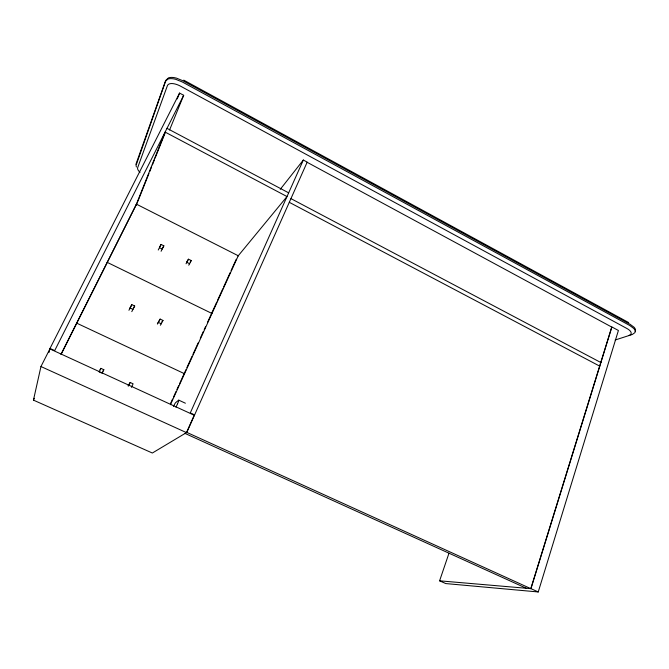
<?xml version="1.0" encoding="UTF-8"?>
<svg xmlns="http://www.w3.org/2000/svg" width="669" height="669" viewBox="0 0 669 669"><rect width="100%" height="100%" fill="white"/><g stroke="black" fill="none" stroke-linecap="round" stroke-linejoin="round"><path stroke-width="1" d="M136.359 164.507L165.962 80.171L168.529 77.855A16.474 7.593 30.4 0 1 176.465 78.131L182.972 80.782L630.123 324.314L634.095 327.266A14.643 5.937 14.7 0 1 635.249 331.456M280.261 189.327L303.333 160.025L307.196 162.115L186.827 432.4L152.348 453.022L33.45 400.129L40.951 366.537L49.899 348.909L194.211 415.223L186.459 432.617L40.951 366.537M49.013 352.471L50.008 348.449L179.568 93.075L183.682 95.299L169.566 130.012M439.592 580.817L445.763 583.569L538.236 591.956L618.407 330.478L611.909 326.965L530.96 588.653L439.592 580.817L448.999 553.171M177.26 98.895L179.568 93.075M135.874 205.517L165.101 132.077L287.009 196.561L237.997 256.076M137.839 201.411L148.961 173.53M149.731 171.607L151.646 166.807M152.415 164.883L154.33 160.075M155.099 158.152L165.067 133.156M303.333 160.025L190.289 412.924L194.646 414.931M170.411 403.817L172.577 399.067M173.447 397.16L176.047 391.457M176.909 389.55L178.648 385.745M179.509 383.847L186.007 369.572M186.877 367.674L192.07 356.259M192.94 354.361L198.133 342.946M200.299 338.188L203.334 331.531M204.204 329.625L205.5 326.773M207.666 322.015L216.764 302.045M217.626 300.138L222.827 288.724M223.697 286.825L230.195 272.551M231.056 270.652L236.257 259.238M170.436 404.728L238.256 255.75L136.417 204.154L60.921 354.445M131.433 387.334L133.098 383.814L130.162 382.484L128.038 385.854M160.343 325.259L162.985 320.443L160.142 319.096L157.382 323.821M188.75 265.217L191.242 260.542L188.474 259.196L186.668 261.947M128.498 386.005L130.162 382.484M157.508 323.921L160.142 319.096M186.049 263.778L188.474 259.196M102.123 373.235L103.837 369.698L100.868 368.36L100.057 369.79M131.785 311.637L134.695 305.992L131.818 304.646L129.727 308.476M161.07 251.276L163.855 245.807L161.053 244.461L159.799 246.802M100.868 368.36L99.154 371.905L101.379 372.901M128.933 310.299L131.818 304.646M158.244 250.022L161.053 244.461M61.356 353.884L137.505 202.281M183.682 95.299L54.699 350.598L50.008 348.449M33.45 400.129L34.362 398.314M162.626 248.057L163.855 245.807M133.842 307.523L134.695 305.992M102.942 371.22L103.837 369.698M190.264 262.005L191.242 260.542M161.923 321.914L162.985 320.443M615.137 340.019L632.305 334.483L634.898 332.635A14.643 5.929 14.8 0 0 633.744 328.454L629.763 325.502L182.353 82.003L175.838 79.352A16.482 7.576 30.4 0 0 167.911 79.076L165.343 81.384L135.916 164.331L136.376 167.007M530.96 588.653L538.236 591.956M186.827 432.4L530.793 588.636L611.725 327.057L307.088 162.266M185.07 433.445L526.235 588.243M178.782 400.154L185.405 403.215M130.171 308.033L133.056 309.379M76.659 323.127L184.552 373.737M158.545 322.466L161.405 323.804M159.481 247.697L162.283 249.052M186.952 262.415L189.72 263.77M107.191 262.34L211.973 313.485M289.301 202.322L599.792 366.177M290.948 198.618L600.913 362.565M166.982 128.348L288.665 192.856M183.749 80.129L628.676 322.575M628.902 335.462A11.172 4.491 14.8 0 0 630.959 334.015A11.273 4.541 14.8 0 0 630.867 331.958A11.172 4.491 14.8 0 0 626.878 328.487L180.647 86.226A12.569 5.745 30.3 0 0 175.462 84.118A12.686 5.795 30.3 0 0 171.113 83.566A12.569 5.745 30.3 0 0 167.392 85.699L137.647 167.735A10.286 3.889 28.3 0 0 137.99 169.842A10.386 3.922 28.3 0 0 140.022 172.376M173.472 406.392A4.633 0.452 -64.5 0 1 175.679 402.604L178.64 400.196A4.716 0.46 -64.5 0 1 177.553 403.758M177.544 403.775A11.942 1.162 -64.5 0 1 176.407 406.259A4.716 0.468 -64.5 0 1 175.939 407.204"/></g></svg>
